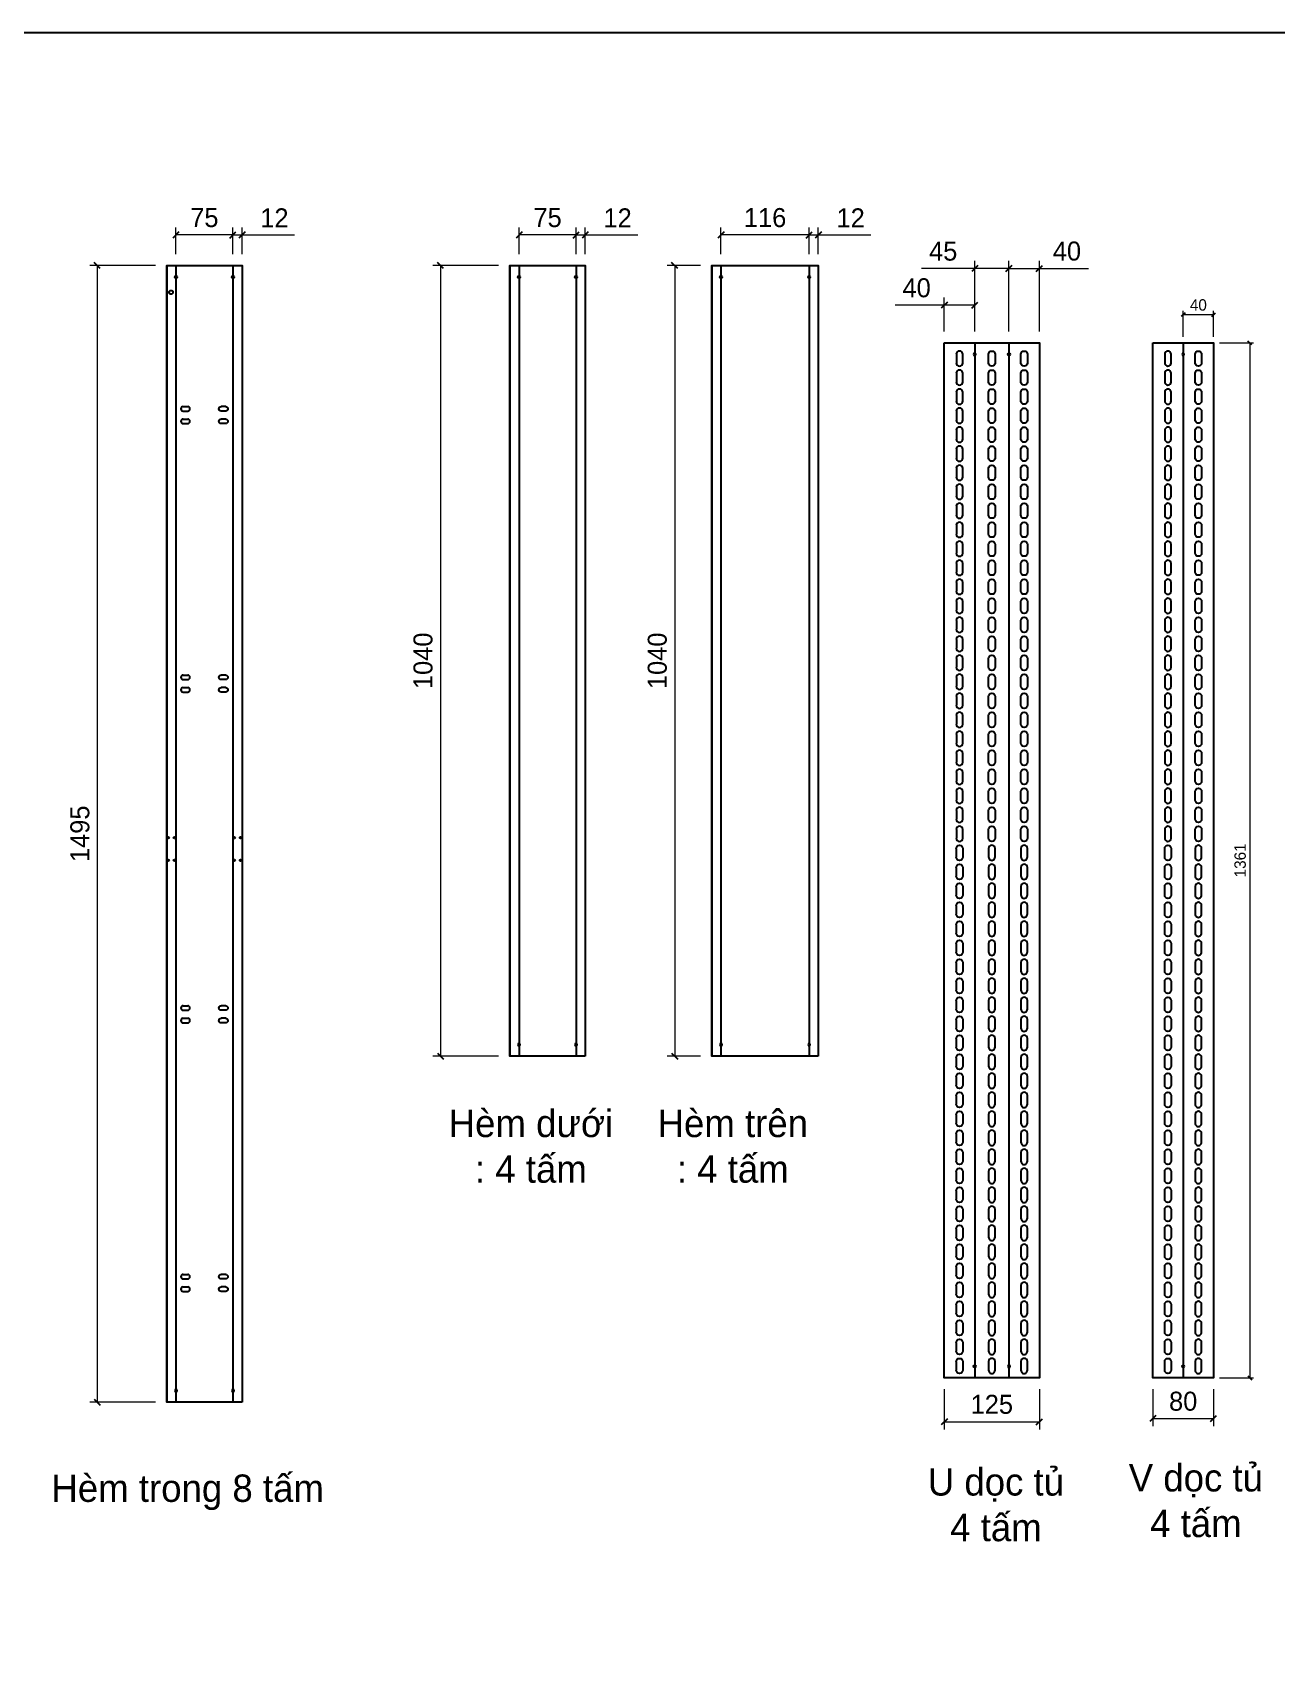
# Model space of a CAD drawing. Header units: millimetres. Extents: x 0 to 4927, y 0 to 3484.
# Drawn here: x 1828 to 3465, y 1353 to 3484 of the extents above; entities that cross this region are included whole.
import ezdxf
from ezdxf.enums import TextEntityAlignment as Align

# ---------------------------------------------------------------- set-up
doc = ezdxf.new("R2010")
doc.units = ezdxf.units.MM
doc.layers.add('CNC', color=7, linetype='Continuous')
doc.layers.add('DIM', color=253, linetype='Continuous')
doc.styles.add('Tahoma (Input Text)', font='tahoma.ttf')
doc.dimstyles.new('Dim-15', dxfattribs={"dimtxt": 15, "dimasz": 5, "dimexe": 5, "dimexo": 8, "dimgap": 5, "dimtad": 1, "dimdec": 0, "dimtxsty": 'Standard', "dimblk": 'OBLIQUE', "dimcen": 10, "dimclrd": 5, "dimclre": 5, "dimclrt": 3, "dimazin": 3, "dimtfac": 1, "dimtdec": 0, "dimtmove": 0, "dimatfit": 3, "dimldrblk": 'OBLIQUE', "dimlwd": 9, "dimlwe": 9})
doc.dimstyles.new('Dim-25', dxfattribs={"dimtxt": 25, "dimasz": 8, "dimexe": 10, "dimexo": 15, "dimgap": 10, "dimtad": 1, "dimdec": 0, "dimtxsty": 'Standard', "dimblk": 'OBLIQUE', "dimcen": 10, "dimclrd": 5, "dimclre": 5, "dimclrt": 3, "dimazin": 3, "dimtfac": 1, "dimtdec": 0, "dimtmove": 0, "dimatfit": 3, "dimldrblk": 'OBLIQUE', "dimlwd": 9, "dimlwe": 9})

# ---------------------------------------------------------------- blocks, each defined once
blk = doc.blocks.new('*D1')
at = {"color": 0, "linetype": 'ByBlock', "lineweight": -2}
for p, q in [((3432.1, 3072.7), (3427.1, 3077.7)), ((3427.1, 1716.5), (3432.1, 1711.5))]:
    blk.add_line(p, q, dxfattribs=at)
at = {"layer": 'Defpoints', "color": 0, "transparency": 16777216}
for p in [(3381.9, 3075.2), (3381.9, 1714), (3429.6, 1714)]:
    blk.add_point(p, dxfattribs=at)
at = {"layer": 'DIM', "color": 5, "lineweight": 9, "transparency": 16777216}
for p, q in [((3389.9, 3075.2), (3434.6, 3075.2)), ((3429.6, 3075.2), (3429.6, 1714)), ((3389.9, 1714), (3434.6, 1714))]:
    blk.add_line(p, q, dxfattribs=at)
at = {"layer": 'DIM', "color": 3, "transparency": 16777216, "insert": (3416.9, 2394.6), "char_height": 15, "attachment_point": 5, "rotation": 90}
blk.add_mtext('1361', dxfattribs=at)
blk = doc.blocks.new('_Oblique')
at = {"color": 0, "linetype": 'ByBlock', "lineweight": -2}
blk.add_line((-0.5, -0.5), (0.5, 0.5), dxfattribs=at)
blk = doc.blocks.new('*D2')
at = {"color": 0, "linetype": 'ByBlock', "lineweight": -2}
for p, q in [((3344.4, 3115), (3339.4, 3110)), ((3379.4, 3110), (3384.4, 3115))]:
    blk.add_line(p, q, dxfattribs=at)
at = {"layer": 'Defpoints', "color": 0, "transparency": 16777216}
for p in [(3381.9, 3112.5), (3341.9, 3075.2), (3381.9, 3075.2)]:
    blk.add_point(p, dxfattribs=at)
at = {"layer": 'DIM', "color": 5, "lineweight": 9, "transparency": 16777216}
for p, q in [((3341.9, 3083.2), (3341.9, 3117.5)), ((3341.9, 3112.5), (3381.9, 3112.5)), ((3381.9, 3083.2), (3381.9, 3117.5))]:
    blk.add_line(p, q, dxfattribs=at)
at = {"layer": 'DIM', "color": 3, "transparency": 16777216, "insert": (3361.9, 3125.1), "char_height": 15, "attachment_point": 5}
blk.add_mtext('40', dxfattribs=at)
blk = doc.blocks.new('f3daunguoc')
at = {"layer": 'CNC', "color": 2, "lineweight": -3}
blk.add_circle((0, 0), 1.5, dxfattribs=at)
blk = doc.blocks.new('ovan8.5x20')
at = {"layer": 'CNC', "color": 2, "lineweight": -3}
for p, q in [((5.7, 4.2), (-5.8, 4.2)), ((-5.8, -4.2), (5.7, -4.2))]:
    blk.add_line(p, q, dxfattribs=at)
for centre, start, end in [((-5.8, 0), 90, 270), ((5.7, 0), 270, 90)]:
    blk.add_arc(centre, 4.25, start, end, dxfattribs=at)
blk = doc.blocks.new('*D3')
at = {"color": 0, "linetype": 'ByBlock', "lineweight": -2}
for p, q in [((3116.7, 3177.1), (3108.7, 3169.1)), ((3148.7, 3169.1), (3156.7, 3177.1))]:
    blk.add_line(p, q, dxfattribs=at)
at = {"layer": 'Defpoints', "color": 0, "ltscale": 3, "transparency": 16777216}
for p in [(3152.7, 3173.1), (3112.7, 3075.2), (3152.7, 3075.2)]:
    blk.add_point(p, dxfattribs=at)
at = {"layer": 'DIM', "color": 5, "lineweight": 9, "ltscale": 3, "transparency": 16777216}
for p, q in [((3112.7, 3090.2), (3112.7, 3183.1)), ((3152.7, 3090.2), (3152.7, 3183.1)), ((3112.7, 3173.1), (3152.7, 3173.1)), ((3152.7, 3173.1), (3217.4, 3173.1))]:
    blk.add_line(p, q, dxfattribs=at)
at = {"layer": 'DIM', "color": 3, "ltscale": 3, "transparency": 16777216, "insert": (3189, 3195.9), "char_height": 25, "attachment_point": 5}
blk.add_mtext('40', dxfattribs=at)
blk = doc.blocks.new('*D4')
at = {"color": 0, "linetype": 'ByBlock', "lineweight": -2}
for p, q in [((3071.7, 3177.1), (3063.7, 3169.1)), ((3108.7, 3169.1), (3116.7, 3177.1))]:
    blk.add_line(p, q, dxfattribs=at)
at = {"layer": 'Defpoints', "color": 0, "ltscale": 3, "transparency": 16777216}
for p in [(3067.7, 3173.1), (3067.7, 3075.2), (3112.7, 3075.2)]:
    blk.add_point(p, dxfattribs=at)
at = {"layer": 'DIM', "color": 5, "lineweight": 9, "ltscale": 3, "transparency": 16777216}
for p, q in [((3067.7, 3090.2), (3067.7, 3183.1)), ((3112.7, 3090.2), (3112.7, 3183.1)), ((3067.7, 3173.1), (2997.7, 3173.1)), ((3112.7, 3173.1), (3067.7, 3173.1))]:
    blk.add_line(p, q, dxfattribs=at)
at = {"layer": 'DIM', "color": 3, "ltscale": 3, "transparency": 16777216, "insert": (3026.2, 3195.8), "char_height": 25, "attachment_point": 5}
blk.add_mtext('45', dxfattribs=at)
blk = doc.blocks.new('*D5')
at = {"color": 0, "linetype": 'ByBlock', "lineweight": -2}
for p, q in [((3031.7, 3128.8), (3023.7, 3120.8)), ((3063.7, 3120.8), (3071.7, 3128.8))]:
    blk.add_line(p, q, dxfattribs=at)
at = {"layer": 'Defpoints', "color": 0, "ltscale": 3, "transparency": 16777216}
for p in [(3027.7, 3124.8), (3027.7, 3075.2), (3067.7, 3075.2)]:
    blk.add_point(p, dxfattribs=at)
at = {"layer": 'DIM', "color": 5, "lineweight": 9, "ltscale": 3, "transparency": 16777216}
for p, q in [((3027.7, 3090.2), (3027.7, 3134.8)), ((3067.7, 3090.2), (3067.7, 3134.8)), ((3027.7, 3124.8), (2962.9, 3124.8)), ((3067.7, 3124.8), (3027.7, 3124.8))]:
    blk.add_line(p, q, dxfattribs=at)
at = {"layer": 'DIM', "color": 3, "ltscale": 3, "transparency": 16777216, "insert": (2991.3, 3147.6), "char_height": 25, "attachment_point": 5}
blk.add_mtext('40', dxfattribs=at)
blk = doc.blocks.new('khungtenAsean2')
at = {"color": 7}
blk.add_lwpolyline([(0, 0), (2970, 0), (2970, -2100), (0, -2100)], close=True, dxfattribs=at)
at = {"color": 1, "style": 'Tahoma (Input Text)', "flags": 8}
for tag, p in [('#01', (137.1, -2021.3)), ('#03', (506.6, -2019.3)), ('#05', (1106.6, -2021.3)), ('#07', (1834.7, -2021.3)), ('#09', (2146.7, -2021.3)), ('#02', (98.5, -2081.3)), ('#04', (486.1, -2081.3)), ('#06', (1065.3, -2081.3)), ('#08', (1817.4, -2081.3)), ('#10', (2146.7, -2081.3))]:
    blk.add_attdef(tag, p, '', height=25, dxfattribs=at)
blk.add_attdef('#11', text='', height=25, dxfattribs=at).set_placement((2915, -2067.3), align=Align.CENTER)
blk = doc.blocks.new('*D44')
at = {"color": 0, "linetype": 'ByBlock', "lineweight": -2}
for p, q in [((2087.8, 3213.2), (2095.8, 3221.2)), ((2107.8, 3221.2), (2099.8, 3213.2))]:
    blk.add_line(p, q, dxfattribs=at)
at = {"layer": 'Defpoints', "color": 0, "transparency": 16777216}
for p in [(2103.8, 3217.2), (2091.8, 3177.1), (2103.8, 3177.1)]:
    blk.add_point(p, dxfattribs=at)
at = {"layer": 'DIM', "color": 5, "lineweight": 9, "transparency": 16777216}
for p, q in [((2091.8, 3192.1), (2091.8, 3227.2)), ((2103.8, 3192.1), (2103.8, 3227.2)), ((2091.8, 3217.2), (2083.8, 3217.2)), ((2091.8, 3217.2), (2103.8, 3217.2)), ((2103.8, 3217.2), (2173, 3217.2))]:
    blk.add_line(p, q, dxfattribs=at)
at = {"layer": 'DIM', "color": 3, "transparency": 16777216, "insert": (2146.4, 3239.7), "char_height": 25, "attachment_point": 5}
blk.add_mtext('12', dxfattribs=at)
blk = doc.blocks.new('*D45')
at = {"color": 0, "linetype": 'ByBlock', "lineweight": -2}
for p, q in [((2020.8, 3221.2), (2012.8, 3213.2)), ((2087.8, 3213.2), (2095.8, 3221.2))]:
    blk.add_line(p, q, dxfattribs=at)
at = {"layer": 'Defpoints', "color": 0, "transparency": 16777216}
for p in [(2016.8, 3217.2), (2016.8, 3177.1), (2091.8, 3177.1)]:
    blk.add_point(p, dxfattribs=at)
at = {"layer": 'DIM', "color": 5, "lineweight": 9, "transparency": 16777216}
for p, q in [((2016.8, 3192.1), (2016.8, 3227.2)), ((2091.8, 3192.1), (2091.8, 3227.2)), ((2091.8, 3217.2), (2016.8, 3217.2))]:
    blk.add_line(p, q, dxfattribs=at)
at = {"layer": 'DIM', "color": 3, "transparency": 16777216, "insert": (2054.3, 3239.9), "char_height": 25, "attachment_point": 5}
blk.add_mtext('75', dxfattribs=at)
blk = doc.blocks.new('*D46')
at = {"color": 0, "linetype": 'ByBlock', "lineweight": -2}
for p, q in [((1917.4, 3173.1), (1909.4, 3181.1)), ((1909.4, 1686.1), (1917.4, 1678.1))]:
    blk.add_line(p, q, dxfattribs=at)
at = {"layer": 'Defpoints', "color": 0, "transparency": 16777216}
for p in [(2004.8, 3177.1), (1913.4, 1682.1), (2004.8, 1682.1)]:
    blk.add_point(p, dxfattribs=at)
at = {"layer": 'DIM', "color": 5, "lineweight": 9, "transparency": 16777216}
for p, q in [((1989.8, 3177.1), (1903.4, 3177.1)), ((1913.4, 3177.1), (1913.4, 1682.1)), ((1989.8, 1682.1), (1903.4, 1682.1))]:
    blk.add_line(p, q, dxfattribs=at)
at = {"layer": 'DIM', "color": 3, "transparency": 16777216, "insert": (1890.6, 2429.6), "char_height": 25, "attachment_point": 5, "rotation": 90}
blk.add_mtext('1495', dxfattribs=at)
blk = doc.blocks.new('*D47')
at = {"color": 0, "linetype": 'ByBlock', "lineweight": -2}
for p, q in [((2539.3, 3213.2), (2547.3, 3221.2)), ((2559.3, 3221.2), (2551.3, 3213.2))]:
    blk.add_line(p, q, dxfattribs=at)
at = {"layer": 'Defpoints', "color": 0, "transparency": 16777216}
for p in [(2555.3, 3217.2), (2543.3, 3177.1), (2555.3, 3177.1)]:
    blk.add_point(p, dxfattribs=at)
at = {"layer": 'DIM', "color": 5, "lineweight": 9, "transparency": 16777216}
for p, q in [((2543.3, 3192.1), (2543.3, 3227.2)), ((2555.3, 3192.1), (2555.3, 3227.2)), ((2543.3, 3217.2), (2535.3, 3217.2)), ((2543.3, 3217.2), (2555.3, 3217.2)), ((2555.3, 3217.2), (2624.5, 3217.2))]:
    blk.add_line(p, q, dxfattribs=at)
at = {"layer": 'DIM', "color": 3, "transparency": 16777216, "insert": (2597.9, 3239.7), "char_height": 25, "attachment_point": 5}
blk.add_mtext('12', dxfattribs=at)
blk = doc.blocks.new('*D48')
at = {"color": 0, "linetype": 'ByBlock', "lineweight": -2}
for p, q in [((2472.3, 3221.2), (2464.3, 3213.2)), ((2539.3, 3213.2), (2547.3, 3221.2))]:
    blk.add_line(p, q, dxfattribs=at)
at = {"layer": 'Defpoints', "color": 0, "transparency": 16777216}
for p in [(2468.3, 3217.2), (2468.3, 3177.1), (2543.3, 3177.1)]:
    blk.add_point(p, dxfattribs=at)
at = {"layer": 'DIM', "color": 5, "lineweight": 9, "transparency": 16777216}
for p, q in [((2468.3, 3192.1), (2468.3, 3227.2)), ((2543.3, 3192.1), (2543.3, 3227.2)), ((2543.3, 3217.2), (2468.3, 3217.2))]:
    blk.add_line(p, q, dxfattribs=at)
at = {"layer": 'DIM', "color": 3, "transparency": 16777216, "insert": (2505.8, 3239.9), "char_height": 25, "attachment_point": 5}
blk.add_mtext('75', dxfattribs=at)
blk = doc.blocks.new('*D49')
at = {"color": 0, "linetype": 'ByBlock', "lineweight": -2}
for p, q in [((2368.8, 3173.1), (2360.8, 3181.1)), ((2360.8, 2141.1), (2368.8, 2133.1))]:
    blk.add_line(p, q, dxfattribs=at)
at = {"layer": 'Defpoints', "color": 0, "transparency": 16777216}
for p in [(2456.3, 3177.1), (2364.8, 2137.1), (2456.3, 2137.1)]:
    blk.add_point(p, dxfattribs=at)
at = {"layer": 'DIM', "color": 5, "lineweight": 9, "transparency": 16777216}
for p, q in [((2441.3, 3177.1), (2354.8, 3177.1)), ((2364.8, 3177.1), (2364.8, 2137.1)), ((2441.3, 2137.1), (2354.8, 2137.1))]:
    blk.add_line(p, q, dxfattribs=at)
at = {"layer": 'DIM', "color": 3, "transparency": 16777216, "insert": (2342, 2657.1), "char_height": 25, "attachment_point": 5, "rotation": 90}
blk.add_mtext('1040', dxfattribs=at)
blk = doc.blocks.new('*D50')
at = {"color": 0, "linetype": 'ByBlock', "lineweight": -2}
for p, q in [((2845.9, 3213.2), (2853.9, 3221.2)), ((2865.9, 3221.2), (2857.9, 3213.2))]:
    blk.add_line(p, q, dxfattribs=at)
at = {"layer": 'Defpoints', "color": 0, "transparency": 16777216}
for p in [(2861.9, 3217.2), (2849.9, 3177.1), (2861.9, 3177.1)]:
    blk.add_point(p, dxfattribs=at)
at = {"layer": 'DIM', "color": 5, "lineweight": 9, "transparency": 16777216}
for p, q in [((2849.9, 3192.1), (2849.9, 3227.2)), ((2861.9, 3192.1), (2861.9, 3227.2)), ((2849.9, 3217.2), (2841.9, 3217.2)), ((2849.9, 3217.2), (2861.9, 3217.2)), ((2861.9, 3217.2), (2931.1, 3217.2))]:
    blk.add_line(p, q, dxfattribs=at)
at = {"layer": 'DIM', "color": 3, "transparency": 16777216, "insert": (2904.5, 3239.7), "char_height": 25, "attachment_point": 5}
blk.add_mtext('12', dxfattribs=at)
blk = doc.blocks.new('*D51')
at = {"color": 0, "linetype": 'ByBlock', "lineweight": -2}
for p, q in [((2737.9, 3221.2), (2729.9, 3213.2)), ((2845.9, 3213.2), (2853.9, 3221.2))]:
    blk.add_line(p, q, dxfattribs=at)
at = {"layer": 'Defpoints', "color": 0, "transparency": 16777216}
for p in [(2733.9, 3217.2), (2733.9, 3177.1), (2849.9, 3177.1)]:
    blk.add_point(p, dxfattribs=at)
at = {"layer": 'DIM', "color": 5, "lineweight": 9, "transparency": 16777216}
for p, q in [((2733.9, 3192.1), (2733.9, 3227.2)), ((2849.9, 3192.1), (2849.9, 3227.2)), ((2849.9, 3217.2), (2733.9, 3217.2))]:
    blk.add_line(p, q, dxfattribs=at)
at = {"layer": 'DIM', "color": 3, "transparency": 16777216, "insert": (2791.9, 3239.9), "char_height": 25, "attachment_point": 5}
blk.add_mtext('116', dxfattribs=at)
blk = doc.blocks.new('*D52')
at = {"color": 0, "linetype": 'ByBlock', "lineweight": -2}
for p, q in [((2677, 3173.1), (2669, 3181.1)), ((2669, 2141.1), (2677, 2133.1))]:
    blk.add_line(p, q, dxfattribs=at)
at = {"layer": 'Defpoints', "color": 0, "transparency": 16777216}
for p in [(2721.9, 3177.1), (2673, 2137.1), (2721.9, 2137.1)]:
    blk.add_point(p, dxfattribs=at)
at = {"layer": 'DIM', "color": 5, "lineweight": 9, "transparency": 16777216}
for p, q in [((2706.9, 3177.1), (2663, 3177.1)), ((2673, 3177.1), (2673, 2137.1)), ((2706.9, 2137.1), (2663, 2137.1))]:
    blk.add_line(p, q, dxfattribs=at)
at = {"layer": 'DIM', "color": 3, "transparency": 16777216, "insert": (2650.2, 2657.1), "char_height": 25, "attachment_point": 5, "rotation": 90}
blk.add_mtext('1040', dxfattribs=at)
blk = doc.blocks.new('*D53')
at = {"color": 0, "linetype": 'ByBlock', "lineweight": -2}
for p, q in [((3031.7, 1660.2), (3023.7, 1652.2)), ((3148.7, 1652.2), (3156.7, 1660.2))]:
    blk.add_line(p, q, dxfattribs=at)
at = {"layer": 'Defpoints', "color": 0, "ltscale": 3, "transparency": 16777216}
for p in [(3027.7, 1714), (3152.7, 1714), (3152.7, 1656.2)]:
    blk.add_point(p, dxfattribs=at)
at = {"layer": 'DIM', "color": 5, "lineweight": 9, "ltscale": 3, "transparency": 16777216}
for p, q in [((3027.7, 1699), (3027.7, 1646.2)), ((3152.7, 1699), (3152.7, 1646.2)), ((3027.7, 1656.2), (3152.7, 1656.2))]:
    blk.add_line(p, q, dxfattribs=at)
at = {"layer": 'DIM', "color": 3, "ltscale": 3, "transparency": 16777216, "insert": (3090.2, 1679), "char_height": 25, "attachment_point": 5}
blk.add_mtext('125', dxfattribs=at)
blk = doc.blocks.new('*D54')
at = {"color": 0, "linetype": 'ByBlock', "lineweight": -2}
for p, q in [((3305.9, 1664.4), (3297.9, 1656.4)), ((3377.9, 1656.4), (3385.9, 1664.4))]:
    blk.add_line(p, q, dxfattribs=at)
at = {"layer": 'Defpoints', "color": 0, "ltscale": 3, "transparency": 16777216}
for p in [(3301.9, 1714), (3381.9, 1714), (3381.9, 1660.4)]:
    blk.add_point(p, dxfattribs=at)
at = {"layer": 'DIM', "color": 5, "lineweight": 9, "ltscale": 3, "transparency": 16777216}
for p, q in [((3301.9, 1699), (3301.9, 1650.4)), ((3381.9, 1699), (3381.9, 1650.4)), ((3301.9, 1660.4), (3381.9, 1660.4))]:
    blk.add_line(p, q, dxfattribs=at)
at = {"layer": 'DIM', "color": 3, "ltscale": 3, "transparency": 16777216, "insert": (3341.9, 1683.1), "char_height": 25, "attachment_point": 5}
blk.add_mtext('80', dxfattribs=at)
blk = doc.blocks.new('ovan6x9')
at = {"color": 2}
for p, q in [((2, 6), (8, 6)), ((2, 0), (8, 0))]:
    blk.add_line(p, q, dxfattribs=at)
for centre, start, end in [((2, 3), 90, 270), ((8, 3), 270, 90)]:
    blk.add_arc(centre, 3, start, end, dxfattribs=at)

msp = doc.modelspace()

# ---------------------------------------------------------------- linework, layer by layer
at = {"color": 7}
for p, q in [((2004.8, 3177.1), (2004.8, 1682.1)), ((2016.8, 3177.1), (2016.8, 1682.1)), ((2091.8, 3177.1), (2091.8, 1682.1)), ((2103.8, 3177.1), (2103.8, 1682.1)), ((2456.3, 3177.1), (2456.3, 2137.1)), ((2468.3, 3177.1), (2468.3, 2137.1)), ((2543.3, 3177.1), (2543.3, 2137.1)), ((2555.3, 3177.1), (2555.3, 2137.1)), ((2721.9, 3177.1), (2721.9, 2137.1)), ((2733.9, 3177.1), (2733.9, 2137.1)), ((2849.9, 3177.1), (2849.9, 2137.1)), ((2861.9, 3177.1), (2861.9, 2137.1)), ((3067.7, 3075.2), (3067.7, 1714)), ((3152.7, 3075.2), (3152.7, 1714)), ((3341.9, 3075.2), (3341.9, 1714))]:
    msp.add_line(p, q, dxfattribs=at)
for points in [[(2103.8, 1682.1), (2004.8, 1682.1), (2004.8, 3177.1), (2103.8, 3177.1)], [(2555.3, 2137.1), (2456.3, 2137.1), (2456.3, 3177.1), (2555.3, 3177.1)], [(2861.9, 2137.1), (2721.9, 2137.1), (2721.9, 3177.1), (2861.9, 3177.1)]]:
    msp.add_lwpolyline(points, close=True)
for points in [[(3027.7, 3075.2), (3112.7, 3075.2), (3112.7, 1714), (3027.7, 1714)], [(3301.9, 3075.2), (3381.9, 3075.2), (3381.9, 1714), (3301.9, 1714)]]:
    msp.add_lwpolyline(points, close=True, dxfattribs=at)
at = {"color": 7, "ltscale": 3}
msp.add_lwpolyline([(3027.7, 3075.2), (3152.7, 3075.2), (3152.7, 1714), (3027.7, 1714)], close=True, dxfattribs=at)
at = {"color": 3, "ltscale": 3}
msp.add_circle((2010.4, 3141.8), 2.5, dxfattribs=at)
at = {"color": 2, "ltscale": 3}
for centre in [(2006.8, 2424.6), (2014.8, 2424.6), (2093.8, 2424.6), (2101.8, 2424.6), (2006.8, 2394.6), (2014.8, 2394.6), (2093.8, 2394.6), (2101.8, 2394.6)]:
    msp.add_circle(centre, 1, dxfattribs=at)

# ---------------------------------------------------------------- block references
at = {"color": 7, "xscale": 1.658879999986311, "yscale": 1.658879999986311, "zscale": 1.658879999986311}
msp.add_blockref('khungtenAsean2', (0, 3483.6), dxfattribs=at)
at = {"lineweight": -3, "rotation": 180}
for p in [(2016.8, 3162.1), (2091.8, 3162.1), (2468.3, 3162.1), (2543.3, 3162.1), (2733.9, 3162.1), (2849.9, 3162.1), (3112.7, 3060.2)]:
    msp.add_blockref('f3daunguoc', p, dxfattribs=at)
at = {"lineweight": -3, "xscale": -1, "rotation": 180}
for p in [(3067.7, 3060.2), (3341.9, 3060.2)]:
    msp.add_blockref('f3daunguoc', p, dxfattribs=at)
at = {"color": 7}
for p in [(2024.3, 2985.6), (2024.3, 2969.1), (2024.3, 2632.4), (2024.3, 2615.9), (2024.3, 2197.4), (2024.3, 2180.9), (2024.3, 1844.1), (2024.3, 1827.6)]:
    msp.add_blockref('ovan6x9', p, dxfattribs=at)
at = {"color": 7, "xscale": -1}
for p in [(2084.3, 2985.6), (2084.3, 2969.1), (2084.3, 2632.4), (2084.3, 2615.9), (2084.3, 2197.4), (2084.3, 2180.9), (2084.3, 1844.1), (2084.3, 1827.6)]:
    msp.add_blockref('ovan6x9', p, dxfattribs=at)
at = {"lineweight": -3, "xscale": -1}
for p in [(2468.3, 2152.1), (2543.3, 2152.1), (2733.9, 2152.1), (2849.9, 2152.1), (3112.7, 1729), (2016.8, 1697.1), (2091.8, 1697.1)]:
    msp.add_blockref('f3daunguoc', p, dxfattribs=at)
at = {"lineweight": -3}
for p in [(3067.7, 1729), (3341.9, 1729)]:
    msp.add_blockref('f3daunguoc', p, dxfattribs=at)
at = {"layer": 'CNC', "lineweight": -3}
for p, rotation in [((3047.7, 3054.6), 90), ((3321.9, 3054.6), 90), ((3047.7, 3029.6), 90), ((3321.9, 3029.6), 90), ((3047.7, 3004.6), 90), ((3321.9, 3004.6), 90), ((3047.7, 2979.6), 90), ((3321.9, 2979.6), 90), ((3047.7, 2954.6), 90), ((3321.9, 2954.6), 90), ((3047.7, 2929.6), 90), ((3321.9, 2929.6), 90), ((3047.7, 2904.6), 90), ((3321.9, 2904.6), 90), ((3047.7, 2879.6), 90), ((3321.9, 2879.6), 90), ((3047.7, 2854.6), 90), ((3321.9, 2854.6), 90), ((3047.7, 2829.6), 90), ((3321.9, 2829.6), 90), ((3047.7, 2804.6), 90), ((3321.9, 2804.6), 90), ((3047.7, 2779.6), 90), ((3321.9, 2779.6), 90), ((3047.7, 2754.6), 90), ((3321.9, 2754.6), 90), ((3047.7, 2729.6), 90), ((3321.9, 2729.6), 90), ((3047.7, 2704.6), 90), ((3321.9, 2704.6), 90), ((3047.7, 2679.6), 90), ((3321.9, 2679.6), 90), ((3047.7, 2654.6), 90), ((3321.9, 2654.6), 90), ((3047.7, 2629.6), 90), ((3321.9, 2629.6), 90), ((3047.7, 2604.6), 90), ((3321.9, 2604.6), 90), ((3047.7, 2579.6), 90), ((3321.9, 2579.6), 90), ((3047.7, 2554.6), 90), ((3321.9, 2554.6), 90), ((3047.7, 2529.6), 90), ((3321.9, 2529.6), 90), ((3047.7, 2504.6), 90), ((3321.9, 2504.6), 90), ((3047.7, 2479.6), 90), ((3321.9, 2479.6), 90), ((3047.7, 2454.6), 90), ((3321.9, 2454.6), 90), ((3047.7, 2429.6), 90), ((3321.9, 2429.6), 90), ((3090.2, 2404.6), 270), ((3132.7, 2404.6), 270), ((3361.9, 2404.6), 270), ((3090.2, 2379.6), 270), ((3132.7, 2379.6), 270), ((3361.9, 2379.6), 270), ((3090.2, 2354.6), 270), ((3132.7, 2354.6), 270), ((3361.9, 2354.6), 270), ((3090.2, 2329.6), 270), ((3132.7, 2329.6), 270), ((3361.9, 2329.6), 270), ((3090.2, 2304.6), 270), ((3132.7, 2304.6), 270), ((3361.9, 2304.6), 270), ((3090.2, 2279.6), 270), ((3132.7, 2279.6), 270), ((3361.9, 2279.6), 270), ((3090.2, 2254.6), 270), ((3132.7, 2254.6), 270), ((3361.9, 2254.6), 270), ((3090.2, 2229.6), 270), ((3132.7, 2229.6), 270), ((3361.9, 2229.6), 270), ((3090.2, 2204.6), 270), ((3132.7, 2204.6), 270), ((3361.9, 2204.6), 270), ((3090.2, 2179.6), 270), ((3132.7, 2179.6), 270), ((3361.9, 2179.6), 270), ((3090.2, 2154.6), 270), ((3132.7, 2154.6), 270), ((3361.9, 2154.6), 270), ((3090.2, 2129.6), 270), ((3132.7, 2129.6), 270), ((3361.9, 2129.6), 270), ((3090.2, 2104.6), 270), ((3132.7, 2104.6), 270), ((3361.9, 2104.6), 270), ((3090.2, 2079.6), 270), ((3132.7, 2079.6), 270), ((3361.9, 2079.6), 270), ((3090.2, 2054.6), 270), ((3132.7, 2054.6), 270), ((3361.9, 2054.6), 270), ((3090.2, 2029.6), 270), ((3132.7, 2029.6), 270), ((3361.9, 2029.6), 270), ((3090.2, 2004.6), 270), ((3132.7, 2004.6), 270), ((3361.9, 2004.6), 270), ((3090.2, 1979.6), 270), ((3132.7, 1979.6), 270), ((3361.9, 1979.6), 270), ((3090.2, 1954.6), 270), ((3132.7, 1954.6), 270), ((3361.9, 1954.6), 270), ((3090.2, 1929.6), 270), ((3132.7, 1929.6), 270), ((3361.9, 1929.6), 270), ((3090.2, 1904.6), 270), ((3132.7, 1904.6), 270), ((3361.9, 1904.6), 270), ((3090.2, 1879.6), 270), ((3132.7, 1879.6), 270), ((3361.9, 1879.6), 270), ((3090.2, 1854.6), 270), ((3132.7, 1854.6), 270), ((3361.9, 1854.6), 270), ((3090.2, 1829.6), 270), ((3132.7, 1829.6), 270), ((3361.9, 1829.6), 270), ((3090.2, 1804.6), 270), ((3132.7, 1804.6), 270), ((3361.9, 1804.6), 270), ((3090.2, 1779.6), 270), ((3132.7, 1779.6), 270), ((3361.9, 1779.6), 270), ((3090.2, 1754.6), 270), ((3132.7, 1754.6), 270), ((3361.9, 1754.6), 270), ((3090.2, 1729.6), 270), ((3132.7, 1729.6), 270), ((3361.9, 1729.6), 270)]:
    msp.add_blockref('ovan8.5x20', p, dxfattribs=dict(at, rotation=rotation))
at = {"layer": 'CNC', "lineweight": -3, "xscale": -1}
for p, rotation in [((3090.2, 3054.6), 270), ((3132.7, 3054.6), 270), ((3361.9, 3054.6), 270), ((3090.2, 3029.6), 270), ((3132.7, 3029.6), 270), ((3361.9, 3029.6), 270), ((3090.2, 3004.6), 270), ((3132.7, 3004.6), 270), ((3361.9, 3004.6), 270), ((3090.2, 2979.6), 270), ((3132.7, 2979.6), 270), ((3361.9, 2979.6), 270), ((3090.2, 2954.6), 270), ((3132.7, 2954.6), 270), ((3361.9, 2954.6), 270), ((3090.2, 2929.6), 270), ((3132.7, 2929.6), 270), ((3361.9, 2929.6), 270), ((3090.2, 2904.6), 270), ((3132.7, 2904.6), 270), ((3361.9, 2904.6), 270), ((3090.2, 2879.6), 270), ((3132.7, 2879.6), 270), ((3361.9, 2879.6), 270), ((3090.2, 2854.6), 270), ((3132.7, 2854.6), 270), ((3361.9, 2854.6), 270), ((3090.2, 2829.6), 270), ((3132.7, 2829.6), 270), ((3361.9, 2829.6), 270), ((3090.2, 2804.6), 270), ((3132.7, 2804.6), 270), ((3361.9, 2804.6), 270), ((3090.2, 2779.6), 270), ((3132.7, 2779.6), 270), ((3361.9, 2779.6), 270), ((3090.2, 2754.6), 270), ((3132.7, 2754.6), 270), ((3361.9, 2754.6), 270), ((3090.2, 2729.6), 270), ((3132.7, 2729.6), 270), ((3361.9, 2729.6), 270), ((3090.2, 2704.6), 270), ((3132.7, 2704.6), 270), ((3361.9, 2704.6), 270), ((3090.2, 2679.6), 270), ((3132.7, 2679.6), 270), ((3361.9, 2679.6), 270), ((3090.2, 2654.6), 270), ((3132.7, 2654.6), 270), ((3361.9, 2654.6), 270), ((3090.2, 2629.6), 270), ((3132.7, 2629.6), 270), ((3361.9, 2629.6), 270), ((3090.2, 2604.6), 270), ((3132.7, 2604.6), 270), ((3361.9, 2604.6), 270), ((3090.2, 2579.6), 270), ((3132.7, 2579.6), 270), ((3361.9, 2579.6), 270), ((3090.2, 2554.6), 270), ((3132.7, 2554.6), 270), ((3361.9, 2554.6), 270), ((3090.2, 2529.6), 270), ((3132.7, 2529.6), 270), ((3361.9, 2529.6), 270), ((3090.2, 2504.6), 270), ((3132.7, 2504.6), 270), ((3361.9, 2504.6), 270), ((3090.2, 2479.6), 270), ((3132.7, 2479.6), 270), ((3361.9, 2479.6), 270), ((3090.2, 2454.6), 270), ((3132.7, 2454.6), 270), ((3361.9, 2454.6), 270), ((3090.2, 2429.6), 270), ((3132.7, 2429.6), 270), ((3361.9, 2429.6), 270), ((3047.7, 2404.6), 90), ((3321.9, 2404.6), 90), ((3047.7, 2379.6), 90), ((3321.9, 2379.6), 90), ((3047.7, 2354.6), 90), ((3321.9, 2354.6), 90), ((3047.7, 2329.6), 90), ((3321.9, 2329.6), 90), ((3047.7, 2304.6), 90), ((3321.9, 2304.6), 90), ((3047.7, 2279.6), 90), ((3321.9, 2279.6), 90), ((3047.7, 2254.6), 90), ((3321.9, 2254.6), 90), ((3047.7, 2229.6), 90), ((3321.9, 2229.6), 90), ((3047.7, 2204.6), 90), ((3321.9, 2204.6), 90), ((3047.7, 2179.6), 90), ((3321.9, 2179.6), 90), ((3047.7, 2154.6), 90), ((3321.9, 2154.6), 90), ((3047.7, 2129.6), 90), ((3321.9, 2129.6), 90), ((3047.7, 2104.6), 90), ((3321.9, 2104.6), 90), ((3047.7, 2079.6), 90), ((3321.9, 2079.6), 90), ((3047.7, 2054.6), 90), ((3321.9, 2054.6), 90), ((3047.7, 2029.6), 90), ((3321.9, 2029.6), 90), ((3047.7, 2004.6), 90), ((3321.9, 2004.6), 90), ((3047.7, 1979.6), 90), ((3321.9, 1979.6), 90), ((3047.7, 1954.6), 90), ((3321.9, 1954.6), 90), ((3047.7, 1929.6), 90), ((3321.9, 1929.6), 90), ((3047.7, 1904.6), 90), ((3321.9, 1904.6), 90), ((3047.7, 1879.6), 90), ((3321.9, 1879.6), 90), ((3047.7, 1854.6), 90), ((3321.9, 1854.6), 90), ((3047.7, 1829.6), 90), ((3321.9, 1829.6), 90), ((3047.7, 1804.6), 90), ((3321.9, 1804.6), 90), ((3047.7, 1779.6), 90), ((3321.9, 1779.6), 90), ((3047.7, 1754.6), 90), ((3321.9, 1754.6), 90), ((3047.7, 1729.6), 90), ((3321.9, 1729.6), 90)]:
    msp.add_blockref('ovan8.5x20', p, dxfattribs=dict(at, rotation=rotation))

# ---------------------------------------------------------------- texts
at = {"color": 2, "char_height": 36, "width": 775, "attachment_point": 5}
for s, insert in [('Hèm dưới \\P: 4 tấm', (2483.8, 2018.4)), ('Hèm trên\\P: 4 tấm', (2749.4, 2018.4)), ('U dọc tủ\\P4 tấm', (3095.6, 1546.9)), ('V dọc tủ\\P4 tấm', (3358.6, 1552.3)), ('Hèm trong 8 tấm', (2032.3, 1563.4))]:
    msp.add_mtext(s, dxfattribs=dict(at, insert=insert))

# ---------------------------------------------------------------- dimensions: what is measured, and where the dimension line sits
at = {"layer": 'DIM'}
for base, p1, p2, picture, middle in [((2016.8, 3217.2), (2091.8, 3177.1), (2016.8, 3177.1), '*D45', (2054.3, 3239.9)), ((2103.8, 3217.2), (2091.8, 3177.1), (2103.8, 3177.1), '*D44', (2146.4, 3239.7)), ((2468.3, 3217.2), (2543.3, 3177.1), (2468.3, 3177.1), '*D48', (2505.8, 3239.9)), ((2555.3, 3217.2), (2543.3, 3177.1), (2555.3, 3177.1), '*D47', (2597.9, 3239.7)), ((2733.9, 3217.2), (2849.9, 3177.1), (2733.9, 3177.1), '*D51', (2791.9, 3239.9)), ((2861.9, 3217.2), (2849.9, 3177.1), (2861.9, 3177.1), '*D50', (2904.5, 3239.7))]:
    dim = msp.add_linear_dim(base=base, p1=p1, p2=p2, dimstyle='Dim-25', dxfattribs=at)
    dim.commit()
    dim.dimension.update_dxf_attribs({"geometry": picture, "text_midpoint": middle})
at = {"layer": 'DIM', "color": 7, "ltscale": 3}
dim = msp.add_linear_dim(base=(3067.7, 3173.1), p1=(3112.7, 3075.2), p2=(3067.7, 3075.2), dimstyle='Dim-25', dxfattribs=at)
dim.commit()
dim.dimension.update_dxf_attribs({"geometry": '*D4', "text_midpoint": (3026.2, 3173.1), "dimtype": 160})
for base, p1, p2, picture, middle in [((3152.7, 3173.1), (3112.7, 3075.2), (3152.7, 3075.2), '*D3', (3189, 3195.9)), ((3027.7, 3124.8), (3067.7, 3075.2), (3027.7, 3075.2), '*D5', (2991.3, 3147.6)), ((3152.7, 1656.2), (3027.7, 1714), (3152.7, 1714), '*D53', (3090.2, 1679)), ((3381.9, 1660.4), (3301.9, 1714), (3381.9, 1714), '*D54', (3341.9, 1683.1))]:
    dim = msp.add_linear_dim(base=base, p1=p1, p2=p2, dimstyle='Dim-25', dxfattribs=at)
    dim.commit()
    dim.dimension.update_dxf_attribs({"geometry": picture, "text_midpoint": middle})
at = {"layer": 'DIM'}
for base, p1, p2, picture, middle in [((1913.4, 1682.1), (2004.8, 3177.1), (2004.8, 1682.1), '*D46', (1890.6, 2429.6)), ((2364.8, 2137.1), (2456.3, 3177.1), (2456.3, 2137.1), '*D49', (2342, 2657.1))]:
    dim = msp.add_linear_dim(base=base, p1=p1, p2=p2, angle=90, dimstyle='Dim-25', dxfattribs=at)
    dim.commit()
    dim.dimension.update_dxf_attribs({"geometry": picture, "text_midpoint": middle})
dim = msp.add_linear_dim(base=(2673, 2137.1), p1=(2721.9, 3177.1), p2=(2721.9, 2137.1), angle=90, dimstyle='Dim-25', dxfattribs=at)
dim.commit()
dim.dimension.update_dxf_attribs({"geometry": '*D52', "text_midpoint": (2673, 2657.1), "dimtype": 160})
at = {"layer": 'DIM', "color": 7}
dim = msp.add_linear_dim(base=(3381.9, 3112.5), p1=(3341.9, 3075.2), p2=(3381.9, 3075.2), dimstyle='Dim-15', dxfattribs=at)
dim.commit()
dim.dimension.update_dxf_attribs({"geometry": '*D2', "text_midpoint": (3361.9, 3125.1)})
dim = msp.add_linear_dim(base=(3429.6, 1714), p1=(3381.9, 3075.2), p2=(3381.9, 1714), angle=90, dimstyle='Dim-15', dxfattribs=at)
dim.commit()
dim.dimension.update_dxf_attribs({"geometry": '*D1', "text_midpoint": (3416.9, 2394.6)})

doc.saveas('drawing.dxf')
